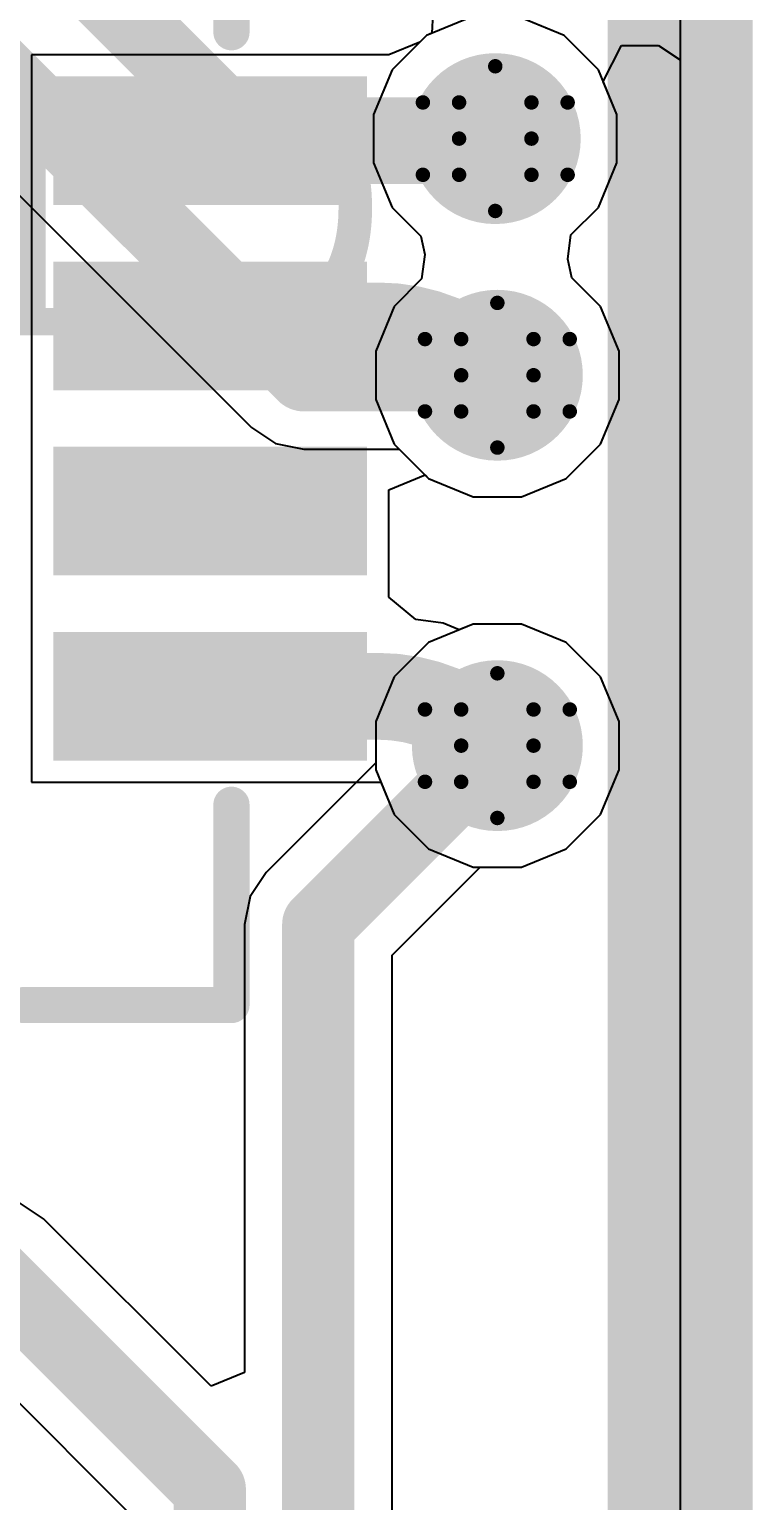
# Model space of a CAD drawing. Header units: inches. Extents: x -0.2 to 15.8, y 0 to 3.5.
# Drawn here: x 1.6821 to 1.782, y 1.2754 to 1.4788 of the extents above; entities that cross this region are included whole.
import ezdxf

# ---------------------------------------------------------------- set-up
doc = ezdxf.new("R2010")
doc.units = ezdxf.units.IN
doc.header["$MEASUREMENT"] = 0
for name, color, linetype in [('Board Outline', 76, 'Continuous'), ('Bottom Layer', 5, 'Continuous'), ('Bottom Overlay', 54, 'Continuous'), ('Drill Drawing', 1, 'Continuous'), ('Signal_1', 16, 'Continuous'), ('Signal_2', 76, 'Continuous'), ('Top Layer', 1, 'Continuous'), ('Top Overlay', 2, 'Continuous'), ('Top Solder', 216, 'Continuous'), ('Via Holes', 16, 'Continuous')]:
    doc.layers.add(name, color=color, linetype=linetype)
doc.styles.add('Arial', font='', dxfattribs={"height": 0.2})
doc.styles.get('Arial').set_extended_font_data('Arial')

msp = doc.modelspace()

# ---------------------------------------------------------------- hatches: boundary and pattern name
at = {"layer": 'Bottom Layer'}
h = msp.add_hatch(color=5, dxfattribs=at)
edge = h.paths.add_edge_path()
edge.add_arc((1.74645, 1.46371), 0.01181, 0, 360)
h = msp.add_hatch(color=5, dxfattribs=at)
edge = h.paths.add_edge_path()
edge.add_arc((1.74674, 1.431), 0.01181, 0, 360)
h = msp.add_hatch(color=5, dxfattribs=at)
edge = h.paths.add_edge_path()
edge.add_arc((1.74674, 1.3798), 0.01181, 0, 360)
at = {"layer": 'Signal_1'}
h = msp.add_hatch(color=16, dxfattribs=at)
edge = h.paths.add_edge_path()
edge.add_arc((1.74645, 1.46371), 0.01181, 0, 360)
h = msp.add_hatch(color=16, dxfattribs=at)
edge = h.paths.add_edge_path()
edge.add_arc((1.74674, 1.431), 0.01181, 0, 360)
h = msp.add_hatch(color=16, dxfattribs=at)
edge = h.paths.add_edge_path()
edge.add_arc((1.74674, 1.3798), 0.01181, 0, 360)
at = {"layer": 'Signal_2'}
h = msp.add_hatch(color=76, dxfattribs=at)
edge = h.paths.add_edge_path()
edge.add_arc((1.74645, 1.46371), 0.01181, 0, 360)
h = msp.add_hatch(color=76, dxfattribs=at)
edge = h.paths.add_edge_path()
edge.add_arc((1.74674, 1.431), 0.01181, 0, 360)
h = msp.add_hatch(color=76, dxfattribs=at)
edge = h.paths.add_edge_path()
edge.add_arc((1.74674, 1.3798), 0.01181, 0, 360)
at = {"layer": 'Top Layer'}
h = msp.add_hatch(color=1, dxfattribs=at)
edge = h.paths.add_edge_path()
edge.add_arc((1.74645, 1.46371), 0.01181, 0, 360)
for points in [[(1.68738, 1.45653), (1.68738, 1.47031), (1.72675, 1.47031), (1.72675, 1.45653)], [(1.68738, 1.43093), (1.68738, 1.44471), (1.72675, 1.44471), (1.72675, 1.43093)], [(1.68738, 1.40533), (1.68738, 1.41911), (1.72675, 1.41911), (1.72675, 1.40533)], [(1.68738, 1.37973), (1.68738, 1.39351), (1.72675, 1.39351), (1.72675, 1.37973)]]:
    msp.add_hatch(color=1, dxfattribs=at).paths.add_polyline_path(points)
h = msp.add_hatch(color=1, dxfattribs=at)
edge = h.paths.add_edge_path()
edge.add_arc((1.74674, 1.431), 0.01181, 0, 360)
h = msp.add_hatch(color=1, dxfattribs=at)
edge = h.paths.add_edge_path()
edge.add_arc((1.74674, 1.3798), 0.01181, 0, 360)
at = {"layer": 'Top Solder'}
for points in [[(1.68538, 1.45453), (1.68538, 1.47231), (1.72875, 1.47231), (1.72875, 1.45453)], [(1.68538, 1.42893), (1.68538, 1.44671), (1.72875, 1.44671), (1.72875, 1.42893)], [(1.68538, 1.40333), (1.68538, 1.42111), (1.72875, 1.42111), (1.72875, 1.40333)], [(1.68538, 1.37773), (1.68538, 1.39551), (1.72875, 1.39551), (1.72875, 1.37773)]]:
    msp.add_hatch(color=216, dxfattribs=at).paths.add_polyline_path(points)
at = {"layer": 'Via Holes'}
h = msp.add_hatch(color=7, dxfattribs=at)
edge = h.paths.add_edge_path()
edge.add_arc((1.74645, 1.46371), 0.00591, 0, 360)
h = msp.add_hatch(color=7, dxfattribs=at)
edge = h.paths.add_edge_path()
edge.add_arc((1.74674, 1.431), 0.00591, 0, 360)
h = msp.add_hatch(color=7, dxfattribs=at)
edge = h.paths.add_edge_path()
edge.add_arc((1.74674, 1.3798), 0.00591, 0, 360)

# ---------------------------------------------------------------- linework, layer by layer
at = {"layer": 'Board Outline', "const_width": 0.02}
msp.add_lwpolyline([(1.772, 1.966), (1.772, 0)], dxfattribs=at)
at = {"layer": 'Bottom Layer'}
for p, q in [((1.772, 1.58829), (1.772, 0)), ((1.73782, 1.48095), (1.7377, 1.47828)), ((1.75597, 1.47796), (1.75051, 1.48022)), ((1.73693, 1.47796), (1.7322, 1.47323)), ((1.7377, 1.47828), (1.73693, 1.47796)), ((1.7607, 1.47323), (1.75597, 1.47796)), ((1.7322, 1.47323), (1.72964, 1.46705)), ((1.76326, 1.46705), (1.7607, 1.47323)), ((1.72964, 1.46705), (1.72964, 1.46037)), ((1.76326, 1.46037), (1.76326, 1.46705)), ((1.72964, 1.46037), (1.7322, 1.45419)), ((1.7607, 1.45419), (1.76326, 1.46037)), ((1.7322, 1.45419), (1.73616, 1.45023)), ((1.75691, 1.4504), (1.7607, 1.45419)), ((1.73616, 1.45023), (1.7367, 1.44767)), ((1.75649, 1.44704), (1.75691, 1.4504)), ((1.7367, 1.44767), (1.73628, 1.44431)), ((1.75703, 1.44448), (1.75649, 1.44704)), ((1.73628, 1.44431), (1.73249, 1.44052)), ((1.76099, 1.44052), (1.75703, 1.44448)), ((1.73249, 1.44052), (1.72993, 1.43434)), ((1.76355, 1.43434), (1.76099, 1.44052)), ((1.72993, 1.43434), (1.72993, 1.42766)), ((1.76355, 1.42766), (1.76355, 1.43434)), ((1.72993, 1.42766), (1.73249, 1.42148)), ((1.76099, 1.42148), (1.76355, 1.42766)), ((1.73249, 1.42148), (1.73722, 1.41675)), ((1.75626, 1.41675), (1.76099, 1.42148)), ((1.73722, 1.41675), (1.7434, 1.41419)), ((1.75008, 1.41419), (1.75626, 1.41675)), ((1.7434, 1.41419), (1.75008, 1.41419)), ((1.7434, 1.39661), (1.73722, 1.39405)), ((1.75008, 1.39661), (1.7434, 1.39661)), ((1.75626, 1.39405), (1.75008, 1.39661)), ((1.73722, 1.39405), (1.73249, 1.38932)), ((1.76099, 1.38932), (1.75626, 1.39405)), ((1.73249, 1.38932), (1.72993, 1.38314)), ((1.76355, 1.38314), (1.76099, 1.38932)), ((1.72993, 1.38314), (1.72993, 1.37646)), ((1.76355, 1.37646), (1.76355, 1.38314)), ((1.72993, 1.37646), (1.73249, 1.37028)), ((1.76099, 1.37028), (1.76355, 1.37646)), ((1.73249, 1.37028), (1.73722, 1.36555)), ((1.75626, 1.36555), (1.76099, 1.37028)), ((1.73722, 1.36555), (1.7434, 1.36299)), ((1.75008, 1.36299), (1.75626, 1.36555)), ((1.7434, 1.36299), (1.75008, 1.36299))]:
    msp.add_line(p, q, dxfattribs=at)
at = {"layer": 'Drill Drawing', "const_width": 0.002}
for points in [[(1.74145, 1.46871), (1.74645, 1.47371)], [(1.74645, 1.47371), (1.75145, 1.46871)], [(1.73645, 1.46871), (1.74145, 1.46371)], [(1.73645, 1.46871), (1.74145, 1.46871)], [(1.75145, 1.46871), (1.75645, 1.46871)], [(1.75145, 1.46371), (1.75645, 1.46871)], [(1.73645, 1.45871), (1.74145, 1.46371)], [(1.75145, 1.46371), (1.75645, 1.45871)], [(1.73645, 1.45871), (1.74145, 1.45871)], [(1.74145, 1.45871), (1.74645, 1.45371)], [(1.74645, 1.45371), (1.75145, 1.45871)], [(1.75145, 1.45871), (1.75645, 1.45871)], [(1.74174, 1.436), (1.74674, 1.441)], [(1.74674, 1.441), (1.75174, 1.436)], [(1.73674, 1.436), (1.74174, 1.431)], [(1.73674, 1.436), (1.74174, 1.436)], [(1.75174, 1.436), (1.75674, 1.436)], [(1.75174, 1.431), (1.75674, 1.436)], [(1.73674, 1.426), (1.74174, 1.431)], [(1.75174, 1.431), (1.75674, 1.426)], [(1.73674, 1.426), (1.74174, 1.426)], [(1.74174, 1.426), (1.74674, 1.421)], [(1.74674, 1.421), (1.75174, 1.426)], [(1.75174, 1.426), (1.75674, 1.426)], [(1.74174, 1.3848), (1.74674, 1.3898)], [(1.74674, 1.3898), (1.75174, 1.3848)], [(1.73674, 1.3848), (1.74174, 1.3798)], [(1.73674, 1.3848), (1.74174, 1.3848)], [(1.75174, 1.3848), (1.75674, 1.3848)], [(1.75174, 1.3798), (1.75674, 1.3848)], [(1.73674, 1.3748), (1.74174, 1.3798)], [(1.75174, 1.3798), (1.75674, 1.3748)], [(1.73674, 1.3748), (1.74174, 1.3748)], [(1.74174, 1.3748), (1.74674, 1.3698)], [(1.74674, 1.3698), (1.75174, 1.3748)], [(1.75174, 1.3748), (1.75674, 1.3748)]]:
    msp.add_lwpolyline(points, dxfattribs=at)
at = {"layer": 'Drill Drawing', "const_width": 0.001}
for points in [[(1.74595, 1.47371, 1), (1.74695, 1.47371, 1)], [(1.74595, 1.47371, 1), (1.74695, 1.47371, 1)], [(1.73595, 1.46871, 1), (1.73695, 1.46871, 1)], [(1.73595, 1.46871, 1), (1.73695, 1.46871, 1)], [(1.74095, 1.46871, 1), (1.74195, 1.46871, 1)], [(1.74095, 1.46871, 1), (1.74195, 1.46871, 1)], [(1.75095, 1.46871, 1), (1.75195, 1.46871, 1)], [(1.75095, 1.46871, 1), (1.75195, 1.46871, 1)], [(1.75595, 1.46871, 1), (1.75695, 1.46871, 1)], [(1.75595, 1.46871, 1), (1.75695, 1.46871, 1)], [(1.74095, 1.46371, 1), (1.74195, 1.46371, 1)], [(1.74095, 1.46371, 1), (1.74195, 1.46371, 1)], [(1.75095, 1.46371, 1), (1.75195, 1.46371, 1)], [(1.75095, 1.46371, 1), (1.75195, 1.46371, 1)], [(1.73595, 1.45871, 1), (1.73695, 1.45871, 1)], [(1.73595, 1.45871, 1), (1.73695, 1.45871, 1)], [(1.74095, 1.45871, 1), (1.74195, 1.45871, 1)], [(1.74095, 1.45871, 1), (1.74195, 1.45871, 1)], [(1.75095, 1.45871, 1), (1.75195, 1.45871, 1)], [(1.75095, 1.45871, 1), (1.75195, 1.45871, 1)], [(1.75595, 1.45871, 1), (1.75695, 1.45871, 1)], [(1.75595, 1.45871, 1), (1.75695, 1.45871, 1)], [(1.74595, 1.45371, 1), (1.74695, 1.45371, 1)], [(1.74595, 1.45371, 1), (1.74695, 1.45371, 1)], [(1.74624, 1.441, 1), (1.74724, 1.441, 1)], [(1.74624, 1.441, 1), (1.74724, 1.441, 1)], [(1.73624, 1.436, 1), (1.73724, 1.436, 1)], [(1.73624, 1.436, 1), (1.73724, 1.436, 1)], [(1.74124, 1.436, 1), (1.74224, 1.436, 1)], [(1.74124, 1.436, 1), (1.74224, 1.436, 1)], [(1.75124, 1.436, 1), (1.75224, 1.436, 1)], [(1.75124, 1.436, 1), (1.75224, 1.436, 1)], [(1.75624, 1.436, 1), (1.75724, 1.436, 1)], [(1.75624, 1.436, 1), (1.75724, 1.436, 1)], [(1.74124, 1.431, 1), (1.74224, 1.431, 1)], [(1.74124, 1.431, 1), (1.74224, 1.431, 1)], [(1.75124, 1.431, 1), (1.75224, 1.431, 1)], [(1.75124, 1.431, 1), (1.75224, 1.431, 1)], [(1.73624, 1.426, 1), (1.73724, 1.426, 1)], [(1.73624, 1.426, 1), (1.73724, 1.426, 1)], [(1.74124, 1.426, 1), (1.74224, 1.426, 1)], [(1.74124, 1.426, 1), (1.74224, 1.426, 1)], [(1.75124, 1.426, 1), (1.75224, 1.426, 1)], [(1.75124, 1.426, 1), (1.75224, 1.426, 1)], [(1.75624, 1.426, 1), (1.75724, 1.426, 1)], [(1.75624, 1.426, 1), (1.75724, 1.426, 1)], [(1.74624, 1.421, 1), (1.74724, 1.421, 1)], [(1.74624, 1.421, 1), (1.74724, 1.421, 1)], [(1.74624, 1.3898, 1), (1.74724, 1.3898, 1)], [(1.74624, 1.3898, 1), (1.74724, 1.3898, 1)], [(1.73624, 1.3848, 1), (1.73724, 1.3848, 1)], [(1.73624, 1.3848, 1), (1.73724, 1.3848, 1)], [(1.74124, 1.3848, 1), (1.74224, 1.3848, 1)], [(1.74124, 1.3848, 1), (1.74224, 1.3848, 1)], [(1.75124, 1.3848, 1), (1.75224, 1.3848, 1)], [(1.75124, 1.3848, 1), (1.75224, 1.3848, 1)], [(1.75624, 1.3848, 1), (1.75724, 1.3848, 1)], [(1.75624, 1.3848, 1), (1.75724, 1.3848, 1)], [(1.74124, 1.3798, 1), (1.74224, 1.3798, 1)], [(1.74124, 1.3798, 1), (1.74224, 1.3798, 1)], [(1.75124, 1.3798, 1), (1.75224, 1.3798, 1)], [(1.75124, 1.3798, 1), (1.75224, 1.3798, 1)], [(1.73624, 1.3748, 1), (1.73724, 1.3748, 1)], [(1.73624, 1.3748, 1), (1.73724, 1.3748, 1)], [(1.74124, 1.3748, 1), (1.74224, 1.3748, 1)], [(1.74124, 1.3748, 1), (1.74224, 1.3748, 1)], [(1.75124, 1.3748, 1), (1.75224, 1.3748, 1)], [(1.75124, 1.3748, 1), (1.75224, 1.3748, 1)], [(1.75624, 1.3748, 1), (1.75724, 1.3748, 1)], [(1.75624, 1.3748, 1), (1.75724, 1.3748, 1)], [(1.74624, 1.3698, 1), (1.74724, 1.3698, 1)], [(1.74624, 1.3698, 1), (1.74724, 1.3698, 1)]]:
    msp.add_lwpolyline(points, format="xyb", close=True, dxfattribs=at)
at = {"layer": 'Signal_1'}
for p, q in [((1.76138, 1.47159), (1.76388, 1.47659)), ((1.76388, 1.47659), (1.769, 1.47659)), ((1.769, 1.47659), (1.772, 1.47458)), ((1.772, 1.47458), (1.772, 0)), ((1.76326, 1.46705), (1.76138, 1.47159)), ((1.76326, 1.46037), (1.76326, 1.46705)), ((1.7607, 1.45419), (1.76326, 1.46037)), ((1.67981, 1.45677), (1.71279, 1.42379)), ((1.75691, 1.4504), (1.7607, 1.45419)), ((1.75649, 1.44704), (1.75691, 1.4504)), ((1.75703, 1.44448), (1.75649, 1.44704)), ((1.76099, 1.44052), (1.75703, 1.44448)), ((1.76355, 1.43434), (1.76099, 1.44052)), ((1.76355, 1.42766), (1.76355, 1.43434)), ((1.76099, 1.42148), (1.76355, 1.42766)), ((1.71279, 1.42379), (1.7161, 1.42158)), ((1.7161, 1.42158), (1.72, 1.4208)), ((1.72, 1.4208), (1.73316, 1.4208)), ((1.73316, 1.4208), (1.73722, 1.41675)), ((1.75626, 1.41675), (1.76099, 1.42148)), ((1.73722, 1.41675), (1.7434, 1.41419)), ((1.75008, 1.41419), (1.75626, 1.41675)), ((1.7434, 1.41419), (1.75008, 1.41419)), ((1.7434, 1.39661), (1.73722, 1.39405)), ((1.75008, 1.39661), (1.7434, 1.39661)), ((1.75626, 1.39405), (1.75008, 1.39661)), ((1.73722, 1.39405), (1.73249, 1.38932)), ((1.76099, 1.38932), (1.75626, 1.39405)), ((1.73249, 1.38932), (1.72993, 1.38314)), ((1.76355, 1.38314), (1.76099, 1.38932)), ((1.72993, 1.38314), (1.72993, 1.37646)), ((1.76355, 1.37646), (1.76355, 1.38314)), ((1.72993, 1.37646), (1.73249, 1.37028)), ((1.76099, 1.37028), (1.76355, 1.37646)), ((1.73249, 1.37028), (1.73722, 1.36555)), ((1.75626, 1.36555), (1.76099, 1.37028)), ((1.73722, 1.36555), (1.7434, 1.36299)), ((1.75008, 1.36299), (1.75626, 1.36555)), ((1.7434, 1.36299), (1.75008, 1.36299))]:
    msp.add_line(p, q, dxfattribs=at)
at = {"layer": 'Signal_1', "const_width": 0.01}
for points in [[(1.666, 1.51), (1.71229, 1.46371)], [(1.657, 1.494), (1.72, 1.431)], [(1.71229, 1.46371), (1.74645, 1.46371)], [(1.72, 1.431), (1.74674, 1.431)]]:
    msp.add_lwpolyline(points, dxfattribs=at)
at = {"layer": 'Signal_1', "const_width": 0.005}
for points in [[(1.70979, 1.46371, 1), (1.71479, 1.46371, 1)], [(1.70979, 1.46371, 1), (1.71479, 1.46371, 1)], [(1.74395, 1.46371, 1), (1.74895, 1.46371, 1)], [(1.7175, 1.431, 1), (1.7225, 1.431, 1)], [(1.7175, 1.431, 1), (1.7225, 1.431, 1)], [(1.74424, 1.431, 1), (1.74924, 1.431, 1)]]:
    msp.add_lwpolyline(points, format="xyb", close=True, dxfattribs=at)
at = {"layer": 'Signal_2'}
for p, q in [((1.772, 1.561), (1.772, 1.04193)), ((1.74311, 1.48052), (1.73693, 1.47796)), ((1.75597, 1.47796), (1.74979, 1.48052)), ((1.73693, 1.47796), (1.7322, 1.47323)), ((1.7607, 1.47323), (1.75597, 1.47796)), ((1.7322, 1.47323), (1.72964, 1.46705)), ((1.76326, 1.46705), (1.7607, 1.47323)), ((1.72964, 1.46705), (1.72964, 1.46037)), ((1.76326, 1.46037), (1.76326, 1.46705)), ((1.72964, 1.46037), (1.7322, 1.45419)), ((1.7607, 1.45419), (1.76326, 1.46037)), ((1.7322, 1.45419), (1.73616, 1.45023)), ((1.75691, 1.4504), (1.7607, 1.45419)), ((1.73616, 1.45023), (1.7367, 1.44767)), ((1.75649, 1.44704), (1.75691, 1.4504)), ((1.7367, 1.44767), (1.73628, 1.44431)), ((1.75703, 1.44448), (1.75649, 1.44704)), ((1.73628, 1.44431), (1.73249, 1.44052)), ((1.76099, 1.44052), (1.75703, 1.44448)), ((1.73249, 1.44052), (1.72993, 1.43434)), ((1.76355, 1.43434), (1.76099, 1.44052)), ((1.72993, 1.43434), (1.72993, 1.42766)), ((1.76355, 1.42766), (1.76355, 1.43434)), ((1.72993, 1.42766), (1.73249, 1.42148)), ((1.76099, 1.42148), (1.76355, 1.42766)), ((1.73249, 1.42148), (1.73722, 1.41675)), ((1.75626, 1.41675), (1.76099, 1.42148)), ((1.73722, 1.41675), (1.7434, 1.41419)), ((1.75008, 1.41419), (1.75626, 1.41675)), ((1.7434, 1.41419), (1.75008, 1.41419)), ((1.7434, 1.39661), (1.73722, 1.39405)), ((1.75008, 1.39661), (1.7434, 1.39661)), ((1.75626, 1.39405), (1.75008, 1.39661)), ((1.73722, 1.39405), (1.73249, 1.38932)), ((1.76099, 1.38932), (1.75626, 1.39405)), ((1.73249, 1.38932), (1.72993, 1.38314)), ((1.76355, 1.38314), (1.76099, 1.38932)), ((1.72993, 1.38314), (1.72993, 1.37741)), ((1.76355, 1.37646), (1.76355, 1.38314)), ((1.72993, 1.37741), (1.71479, 1.36227)), ((1.76099, 1.37028), (1.76355, 1.37646)), ((1.75626, 1.36555), (1.76099, 1.37028)), ((1.75008, 1.36299), (1.75626, 1.36555)), ((1.7322, 1.35084), (1.74435, 1.36299)), ((1.74435, 1.36299), (1.75008, 1.36299)), ((1.71479, 1.36227), (1.71258, 1.35896)), ((1.71258, 1.35896), (1.7118, 1.35506)), ((1.7118, 1.35506), (1.7118, 1.29315)), ((1.7322, 1.19052), (1.7322, 1.35084)), ((1.68401, 1.31441), (1.6807, 1.31662)), ((1.70718, 1.29124), (1.68401, 1.31441)), ((1.67258, 1.29701), (1.6968, 1.27278)), ((1.7118, 1.29315), (1.70718, 1.29124))]:
    msp.add_line(p, q, dxfattribs=at)
at = {"layer": 'Signal_2', "const_width": 0.01}
for points in [[(1.722, 1.35506), (1.74674, 1.3798)], [(1.722, 0.196), (1.722, 1.35506)], [(1.6768, 1.3072), (1.707, 1.277)], [(1.707, 0.21), (1.707, 1.277)]]:
    msp.add_lwpolyline(points, dxfattribs=at)
at = {"layer": 'Signal_2', "const_width": 0.005}
for points in [[(1.74424, 1.3798, 1), (1.74924, 1.3798, 1)], [(1.7195, 1.35506, 1), (1.7245, 1.35506, 1)], [(1.7195, 1.35506, 1), (1.7245, 1.35506, 1)], [(1.7045, 1.277, 1), (1.7095, 1.277, 1)], [(1.7045, 1.277, 1), (1.7095, 1.277, 1)]]:
    msp.add_lwpolyline(points, format="xyb", close=True, dxfattribs=at)
at = {"layer": 'Top Layer'}
for p, q in [((1.772, 1.58829), (1.772, 0)), ((1.73782, 1.48095), (1.7377, 1.47828)), ((1.75597, 1.47796), (1.75051, 1.48022)), ((1.73602, 1.47706), (1.73175, 1.47531)), ((1.73693, 1.47796), (1.73602, 1.47706)), ((1.7377, 1.47828), (1.73693, 1.47796)), ((1.7607, 1.47323), (1.75597, 1.47796)), ((1.73175, 1.47531), (1.68238, 1.47531)), ((1.68238, 1.47531), (1.68238, 1.45153)), ((1.73175, 1.47531), (1.73175, 1.47531)), ((1.73175, 1.47531), (1.73175, 1.47531)), ((1.73175, 1.47531), (1.73175, 1.47531)), ((1.76326, 1.46705), (1.7607, 1.47323)), ((1.76326, 1.46037), (1.76326, 1.46705)), ((1.7607, 1.45419), (1.76326, 1.46037)), ((1.75691, 1.4504), (1.7607, 1.45419)), ((1.68238, 1.45153), (1.68238, 1.45153)), ((1.68238, 1.45153), (1.68238, 1.44971)), ((1.75649, 1.44704), (1.75691, 1.4504)), ((1.68238, 1.44971), (1.68238, 1.44971)), ((1.68238, 1.44971), (1.68238, 1.42911)), ((1.75703, 1.44448), (1.75649, 1.44704)), ((1.76099, 1.44052), (1.75703, 1.44448)), ((1.76355, 1.43434), (1.76099, 1.44052)), ((1.76355, 1.42766), (1.76355, 1.43434)), ((1.68238, 1.42911), (1.68238, 1.42593)), ((1.76099, 1.42148), (1.76355, 1.42766)), ((1.68238, 1.42593), (1.68238, 1.42593)), ((1.68238, 1.42593), (1.68238, 1.42411)), ((1.68238, 1.42411), (1.68238, 1.42411)), ((1.68238, 1.42411), (1.68238, 1.40351)), ((1.75626, 1.41675), (1.76099, 1.42148)), ((1.73175, 1.41515), (1.73675, 1.41722)), ((1.73675, 1.41722), (1.73722, 1.41675)), ((1.73722, 1.41675), (1.7434, 1.41419)), ((1.75008, 1.41419), (1.75626, 1.41675)), ((1.73175, 1.40351), (1.73175, 1.41515)), ((1.7434, 1.41419), (1.75008, 1.41419)), ((1.68238, 1.40351), (1.68238, 1.40033)), ((1.73175, 1.40033), (1.73175, 1.40351)), ((1.68238, 1.40033), (1.68238, 1.39533)), ((1.73547, 1.39723), (1.73175, 1.40033)), ((1.73923, 1.39674), (1.73547, 1.39723)), ((1.68238, 1.39533), (1.68238, 1.37473)), ((1.74146, 1.39581), (1.73923, 1.39674)), ((1.7434, 1.39661), (1.74146, 1.39581)), ((1.75008, 1.39661), (1.7434, 1.39661)), ((1.75626, 1.39405), (1.75008, 1.39661)), ((1.76099, 1.38932), (1.75626, 1.39405)), ((1.76355, 1.38314), (1.76099, 1.38932)), ((1.76355, 1.37646), (1.76355, 1.38314)), ((1.76099, 1.37028), (1.76355, 1.37646)), ((1.68238, 1.37473), (1.73064, 1.37473)), ((1.73064, 1.37473), (1.73249, 1.37028)), ((1.73249, 1.37028), (1.73722, 1.36555)), ((1.75626, 1.36555), (1.76099, 1.37028)), ((1.73722, 1.36555), (1.7434, 1.36299)), ((1.75008, 1.36299), (1.75626, 1.36555)), ((1.7434, 1.36299), (1.75008, 1.36299))]:
    msp.add_line(p, q, dxfattribs=at)
at = {"layer": 'Top Layer', "const_width": 0.012}
for points in [[(1.70632, 1.46342), (1.70661, 1.46371)], [(1.70706, 1.46342), (1.74616, 1.46342)], [(1.70632, 1.43782), (1.70721, 1.43693)], [(1.70706, 1.43782), (1.73028, 1.43782)], [(1.70706, 1.38662), (1.73028, 1.38662)]]:
    msp.add_lwpolyline(points, dxfattribs=at)
at = {"layer": 'Top Layer', "const_width": 0.006}
for points in [[(1.70332, 1.46342, 1), (1.70932, 1.46342, 1)], [(1.70361, 1.46371, 1), (1.70961, 1.46371, 1)], [(1.70406, 1.46342, 1), (1.71006, 1.46342, 1)], [(1.74316, 1.46342, 1), (1.74916, 1.46342, 1)], [(1.70332, 1.43782, 1), (1.70932, 1.43782, 1)], [(1.70406, 1.43782, 1), (1.71006, 1.43782, 1)], [(1.70421, 1.43693, 1), (1.71021, 1.43693, 1)], [(1.72728, 1.43782, 1), (1.73328, 1.43782, 1)], [(1.72728, 1.43782, 1), (1.73328, 1.43782, 1)], [(1.74374, 1.431, 1), (1.74974, 1.431, 1)], [(1.70406, 1.38662, 1), (1.71006, 1.38662, 1)], [(1.72728, 1.38662, 1), (1.73328, 1.38662, 1)], [(1.72728, 1.38662, 1), (1.73328, 1.38662, 1)], [(1.74374, 1.3798, 1), (1.74974, 1.3798, 1)]]:
    msp.add_lwpolyline(points, format="xyb", close=True, dxfattribs=at)
at = {"layer": 'Top Layer', "const_width": 0.012}
for points in [[(1.73028, 1.43782, -0.198912), (1.74674, 1.431)], [(1.73028, 1.38662, -0.198912), (1.74674, 1.3798)]]:
    msp.add_lwpolyline(points, format="xyb", dxfattribs=at)
at = {"layer": 'Top Overlay', "const_width": 0.005}
for points in [[(1.71, 1.47841), (1.71, 1.50729)], [(1.71, 1.34394), (1.71, 1.37163)], [(1.68131, 1.34394), (1.71, 1.34394)]]:
    msp.add_lwpolyline(points, dxfattribs=at)
at = {"layer": 'Top Overlay', "const_width": 0.0025}
for points in [[(1.70875, 1.47841, 1), (1.71125, 1.47841, 1)], [(1.70875, 1.37163, 1), (1.71125, 1.37163, 1)], [(1.68006, 1.34394, 1), (1.68256, 1.34394, 1)], [(1.70875, 1.34394, 1), (1.71125, 1.34394, 1)], [(1.70875, 1.34394, 1), (1.71125, 1.34394, 1)]]:
    msp.add_lwpolyline(points, format="xyb", close=True, dxfattribs=at)

# ---------------------------------------------------------------- texts
at = {"layer": 'Bottom Overlay', "style": 'Arial', "text_generation_flag": 2}
msp.add_text('C11', height=0.035, dxfattribs=at).set_placement((1.73191, 1.43651))

doc.saveas('drawing.dxf')
